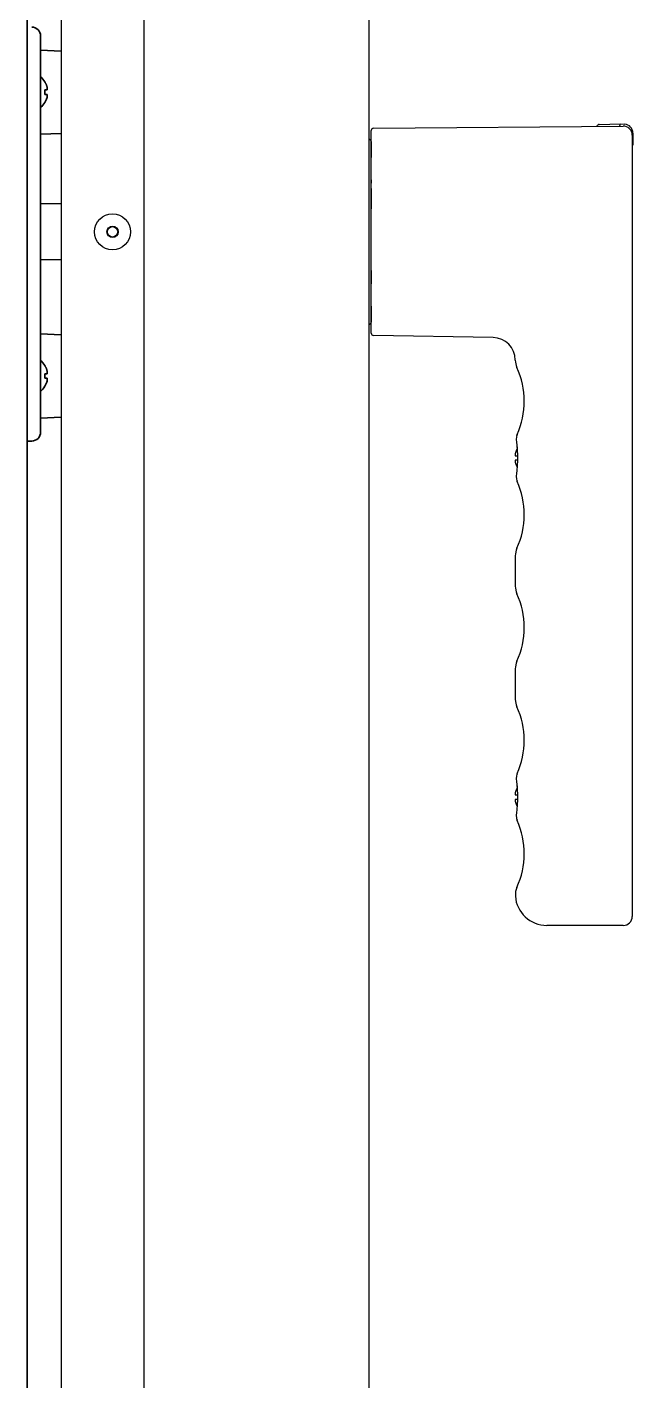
# Model space of a CAD drawing. Extents: x 6336 to 10269, y -393 to 3371.
# Drawn here: x 10134.1 to 10268.7, y 1571.4 to 1872 of the extents above; entities that cross this region are included whole.
import ezdxf

# ---------------------------------------------------------------- set-up
doc = ezdxf.new("R2010")
doc.units = 0
doc.header["$LTSCALE"] = 5
doc.layers.add('1', color=7, linetype='CONTINUOUS', true_color=0xffffff)
doc.layers.add('GEOM', color=7, linetype='CONTINUOUS')

msp = doc.modelspace()

# ---------------------------------------------------------------- linework, layer by layer
at = {"layer": '1', "color": 7, "linetype": 'Continuous', "lineweight": 35}
for p, q in [((10134.07, 2198.19), (10134.07, 1374.13)), ((10137.07, 1869.99), (10137.07, 1864.99)), ((10141.67, 1866.66), (10137.07, 1866.86)), ((10137.07, 1864.99), (10137.07, 1787.06)), ((10138.02, 1859.83), (10138.05, 1859.83)), ((10138.05, 1855.23), (10138.02, 1855.23)), ((10137.07, 1848.19), (10141.67, 1848.39)), ((10141.67, 1803.66), (10137.07, 1803.86)), ((10138.02, 1796.83), (10138.05, 1796.83)), ((10138.05, 1792.23), (10138.02, 1792.23)), ((10137.07, 1787.06), (10137.07, 1782.06)), ((10137.07, 1785.19), (10141.67, 1785.39)), ((10135.14, 1780.06), (10134.07, 1780.03))]:
    msp.add_line(p, q, dxfattribs=at)
for centre, radius, start, end in [((10135.07, 1869.99), 2, 0, 88), ((10133.95, 1857.33), 4.8, 31.3459, 49.4581), ((10134.27, 1857.53), 3.78, 0.0035, 7.6041), ((10133.95, 1857.73), 4.8, 310.5418, 328.6074), ((10134.27, 1857.53), 3.78, 352.3959, 359.9965), ((10133.95, 1794.33), 4.8, 31.3459, 49.4581), ((10134.27, 1794.53), 3.78, 0.0035, 7.6041), ((10134.27, 1794.53), 3.78, 352.3959, 359.9965), ((10133.95, 1794.73), 4.8, 310.5418, 328.6074), ((10135.07, 1782.06), 2, 272, 0)]:
    msp.add_arc(centre, radius, start, end, dxfattribs=at)
for points in [[(10138.57, 1858.53), (10138.55, 1858.58), (10138.53, 1858.69), (10138.47, 1858.85), (10138.42, 1859.01), (10138.36, 1859.16), (10138.29, 1859.32), (10138.22, 1859.47), (10138.13, 1859.64), (10138.06, 1859.76), (10138.02, 1859.83)], [(10138.57, 1858.03), (10138.57, 1858.05), (10138.58, 1858.1), (10138.58, 1858.17), (10138.58, 1858.24), (10138.58, 1858.31), (10138.58, 1858.38), (10138.58, 1858.45), (10138.57, 1858.5), (10138.57, 1858.53)], [(10138.57, 1857.03), (10138.55, 1857.03), (10138.53, 1857.03), (10138.47, 1857.03), (10138.42, 1857.03), (10138.36, 1857.03), (10138.29, 1857.03), (10138.22, 1857.03), (10138.13, 1857.03), (10138.06, 1857.03), (10138.02, 1857.03)], [(10138.57, 1856.53), (10138.57, 1856.55), (10138.58, 1856.6), (10138.58, 1856.68), (10138.58, 1856.75), (10138.58, 1856.82), (10138.58, 1856.89), (10138.58, 1856.96), (10138.57, 1857), (10138.57, 1857.03)], [(10138.57, 1795.53), (10138.55, 1795.58), (10138.53, 1795.69), (10138.47, 1795.85), (10138.42, 1796.01), (10138.36, 1796.16), (10138.29, 1796.32), (10138.22, 1796.47), (10138.13, 1796.64), (10138.06, 1796.76), (10138.02, 1796.83)], [(10138.57, 1795.03), (10138.57, 1795.05), (10138.58, 1795.1), (10138.58, 1795.17), (10138.58, 1795.24), (10138.58, 1795.31), (10138.58, 1795.38), (10138.58, 1795.45), (10138.57, 1795.5), (10138.57, 1795.53)], [(10138.57, 1794.03), (10138.55, 1794.03), (10138.53, 1794.03), (10138.47, 1794.03), (10138.42, 1794.03), (10138.36, 1794.03), (10138.29, 1794.03), (10138.22, 1794.03), (10138.13, 1794.03), (10138.06, 1794.03), (10138.02, 1794.03)], [(10138.57, 1793.53), (10138.57, 1793.55), (10138.58, 1793.6), (10138.58, 1793.68), (10138.58, 1793.75), (10138.58, 1793.82), (10138.58, 1793.89), (10138.58, 1793.96), (10138.57, 1794), (10138.57, 1794.03)]]:
    msp.add_open_spline(points, degree=3, dxfattribs=at)
for points in [[(10138.02, 1858.03), (10138.14, 1858.03), (10138.25, 1858.03), (10138.39, 1858.03), (10138.43, 1858.03), (10138.51, 1858.03), (10138.54, 1858.03), (10138.57, 1858.03)], [(10138.02, 1855.23), (10138.14, 1855.43), (10138.25, 1855.64), (10138.39, 1855.96), (10138.43, 1856.07), (10138.51, 1856.3), (10138.54, 1856.41), (10138.57, 1856.53)], [(10138.02, 1795.03), (10138.14, 1795.03), (10138.25, 1795.03), (10138.39, 1795.03), (10138.43, 1795.03), (10138.51, 1795.03), (10138.54, 1795.03), (10138.57, 1795.03)], [(10138.02, 1792.23), (10138.14, 1792.43), (10138.25, 1792.64), (10138.39, 1792.96), (10138.43, 1793.07), (10138.51, 1793.3), (10138.54, 1793.41), (10138.57, 1793.53)]]:
    msp.add_open_spline(points, degree=3, knots=[0, 0, 0, 0, 0.5, 0.5, 0.75, 0.75, 1, 1, 1, 1], dxfattribs=at)
at = {"layer": 'GEOM', "color": 7, "linetype": 'Continuous'}
for p, q in [((10160.07, 1400.78), (10160.07, 2252.28)), ((10210.07, 1400.78), (10210.07, 2252.28)), ((10141.67, 2220.28), (10141.67, 1447.26)), ((10210.57, 1804.02), (10210.57, 1849.03)), ((10211.07, 1849.53), (10266.56, 1850.01)), ((10261.21, 1850.36), (10265.97, 1850.53)), ((10265.97, 1850.53), (10266.9, 1850.45)), ((10210.57, 1846.55), (10210.57, 1843.06)), ((10268.57, 1848.01), (10268.57, 1674.53)), ((10268.72, 1848.45), (10268.72, 1845.82)), ((10210.57, 1838.09), (10210.57, 1837.31)), ((10210.57, 1836.14), (10210.57, 1831.64)), ((10141.67, 1832.73), (10137.07, 1832.73)), ((10141.67, 1820.33), (10137.07, 1820.33)), ((10210.57, 1817.98), (10210.57, 1814.96)), ((10210.57, 1810.02), (10210.57, 1806.5)), ((10237.66, 1803.05), (10211.06, 1803.52)), ((10242.83, 1779.8), (10242.83, 1779.8)), ((10242.95, 1781.38), (10242.94, 1781.34)), ((10242.94, 1781.34), (10242.94, 1781.33)), ((10242.98, 1781.44), (10242.95, 1781.38)), ((10242.98, 1781.45), (10242.97, 1781.44)), ((10243.01, 1781.53), (10242.98, 1781.47)), ((10242.98, 1781.47), (10242.98, 1781.44)), ((10242.58, 1776.83), (10243.07, 1776.83)), ((10242.99, 1778.38), (10242.98, 1778.37)), ((10242.99, 1778.38), (10242.98, 1778.37)), ((10243.07, 1776.83), (10243.07, 1776.33)), ((10243.07, 1775.83), (10242.58, 1775.83)), ((10242.98, 1774.28), (10242.99, 1774.27)), ((10242.98, 1774.28), (10242.99, 1774.27)), ((10242.83, 1772.85), (10242.83, 1772.85)), ((10242.94, 1771.32), (10242.98, 1771.18)), ((10242.98, 1771.2), (10242.98, 1771.18)), ((10243.01, 1771.12), (10242.98, 1771.18)), ((10242.57, 1754.61), (10242.57, 1747.84)), ((10242.57, 1729.51), (10242.57, 1722.74)), ((10242.83, 1704.5), (10242.83, 1704.5)), ((10242.95, 1706.08), (10242.94, 1706.03)), ((10242.98, 1706.15), (10242.95, 1706.08)), ((10243.01, 1706.23), (10242.98, 1706.17)), ((10242.98, 1706.17), (10242.98, 1706.14)), ((10242.58, 1701.53), (10243.07, 1701.53)), ((10242.99, 1703.08), (10242.98, 1703.07)), ((10242.99, 1703.08), (10242.98, 1703.07)), ((10243.07, 1701.53), (10243.07, 1701.03)), ((10243.07, 1700.53), (10242.58, 1700.53)), ((10242.98, 1698.98), (10242.99, 1698.97)), ((10242.98, 1698.98), (10242.99, 1698.97)), ((10242.83, 1697.55), (10242.83, 1697.55)), ((10242.94, 1696.02), (10242.98, 1695.88)), ((10242.98, 1695.9), (10242.98, 1695.88)), ((10243.01, 1695.82), (10242.98, 1695.88)), ((10266.57, 1672.53), (10249.57, 1672.53))]:
    msp.add_line(p, q, dxfattribs=at)
for points in [[(10242.57, 1798.04), (10242.6, 1797.59), (10242.76, 1796.83), (10242.94, 1796.37)], [(10242.94, 1781.33), (10242.86, 1781.04), (10242.79, 1780.4), (10242.83, 1779.8)], [(10242.83, 1779.8), (10242.92, 1779.14), (10243.02, 1778.09), (10243.07, 1776.94), (10243.07, 1775.75), (10243.02, 1774.59), (10242.92, 1773.54), (10242.83, 1772.85)], [(10242.92, 1779.13), (10242.92, 1779.11), (10242.96, 1778.64)], [(10242.83, 1772.85), (10242.79, 1772.28), (10242.86, 1771.63), (10242.94, 1771.32)], [(10242.86, 1771.62), (10242.86, 1771.61), (10242.94, 1771.32)], [(10242.94, 1756.28), (10242.76, 1755.83), (10242.6, 1755.07), (10242.57, 1754.61)], [(10242.57, 1747.84), (10242.6, 1747.39), (10242.76, 1746.63), (10242.94, 1746.17)], [(10242.94, 1731.18), (10242.76, 1730.73), (10242.6, 1729.97), (10242.57, 1729.51)], [(10242.57, 1722.74), (10242.6, 1722.29), (10242.76, 1721.53), (10242.94, 1721.07)], [(10242.94, 1706.03), (10242.86, 1705.74), (10242.79, 1705.1), (10242.83, 1704.5)], [(10242.83, 1704.5), (10242.92, 1703.84), (10243.02, 1702.79), (10243.07, 1701.64), (10243.07, 1700.45), (10243.02, 1699.29), (10242.92, 1698.24), (10242.83, 1697.55)], [(10242.92, 1703.83), (10242.92, 1703.81), (10242.96, 1703.34)], [(10242.83, 1697.55), (10242.79, 1696.98), (10242.86, 1696.33), (10242.94, 1696.02)], [(10242.86, 1696.32), (10242.86, 1696.31), (10242.94, 1696.02)]]:
    msp.add_lwpolyline(points, dxfattribs=at)
for radius in [4, 1.25, 1.15]:
    msp.add_circle((10153.07, 1826.53), radius, dxfattribs=at)
for centre, radius, start, end in [((10211.07, 1849.03), 0.5, 90.5, 180), ((10261.22, 1849.86), 0.5, 92, 167.7836), ((10266.57, 1848.01), 2, 0, 90.5), ((10266.72, 1848.45), 2, 0, 85), ((10210.07, 1846.55), 0.5, 0, 90.5), ((10268.47, 1845.82), 0.25, 294.0393, 0), ((10210.07, 1806.5), 0.5, 269.5, 0), ((10211.07, 1804.02), 0.5, 180, 269), ((10237.57, 1798.05), 5, 0, 89), ((10226.57, 1788.88), 18, 335.914, 24.6201), ((10232.56, 1784.65), 10.9, 342.3009, 342.491), ((10244.53, 1777.08), 1.97, 175.714, 176.9766), ((10244.52, 1777.08), 1.96, 176.9771, 178.0037), ((10244.51, 1777.08), 1.95, 178.0037, 179.0738), ((10244.51, 1777.08), 1.95, 179.0741, 180.1995), ((10244.51, 1777.08), 1.95, 180.1995, 181.1541), ((10244.52, 1777.08), 1.95, 181.1545, 182.3767), ((10244.52, 1777.08), 1.96, 182.3765, 183.2159), ((10244.53, 1777.08), 1.97, 183.2167, 184.6016), ((10244.57, 1777.07), 2.01, 172.7256, 174.8598), ((10244.54, 1777.07), 1.98, 174.8627, 175.7144), ((10244.55, 1777.08), 1.98, 184.6009, 185.2558), ((10244.57, 1777.08), 2.01, 185.2585, 187.2741), ((10247.07, 1776.18), 4.64, 163.6036, 165.6824), ((10247.1, 1776.17), 4.67, 162.6228, 163.6051), ((10247.12, 1776.17), 4.68, 161.535, 162.6227), ((10247.13, 1776.16), 4.7, 159.4813, 161.5344), ((10247.14, 1776.16), 4.72, 158.9977, 159.4819), ((10247.15, 1776.15), 4.72, 157.4524, 158.9975), ((10247.16, 1776.15), 4.73, 156.6826, 157.4526), ((10247.16, 1776.15), 4.73, 155.4278, 156.6825), ((10247.17, 1776.15), 4.74, 154.4598, 155.4278), ((10247.17, 1776.14), 4.74, 153.3188, 154.4598), ((10247.17, 1776.14), 4.75, 151.9926, 153.3187), ((10244.53, 1775.58), 1.97, 175.3984, 176.7833), ((10244.52, 1775.58), 1.96, 176.7841, 177.6235), ((10244.52, 1775.58), 1.96, 177.6234, 178.8455), ((10244.51, 1775.58), 1.95, 178.8459, 180.9258), ((10244.51, 1775.58), 1.95, 180.9261, 181.9964), ((10244.52, 1775.58), 1.96, 181.9964, 183.0228), ((10244.53, 1775.58), 1.97, 183.0233, 184.286), ((10244.57, 1775.57), 2.01, 172.7259, 174.7415), ((10244.55, 1775.57), 1.98, 174.7442, 175.3991), ((10244.54, 1775.58), 1.98, 184.2856, 185.1372), ((10244.57, 1775.58), 2.01, 185.1401, 187.2744), ((10247.07, 1776.47), 4.64, 194.3176, 196.3964), ((10247.1, 1776.48), 4.67, 196.3949, 197.3772), ((10247.12, 1776.49), 4.68, 197.3773, 198.465), ((10247.13, 1776.49), 4.7, 198.4656, 200.5187), ((10247.14, 1776.5), 4.72, 200.5181, 201.0023), ((10247.15, 1776.5), 4.72, 201.0025, 202.5476), ((10247.16, 1776.5), 4.73, 202.5474, 203.3174), ((10247.16, 1776.5), 4.73, 203.3175, 204.5722), ((10247.17, 1776.51), 4.74, 204.5722, 205.5402), ((10247.17, 1776.51), 4.74, 205.5402, 206.6812), ((10247.17, 1776.51), 4.75, 206.6813, 208.0074), ((10226.57, 1763.78), 18, 335.3799, 24.086), ((10226.57, 1738.68), 18, 335.3799, 24.6201), ((10226.57, 1713.58), 18, 335.914, 24.6201), ((10232.56, 1709.35), 10.9, 342.3009, 342.491), ((10244.53, 1701.78), 1.97, 175.714, 176.9766), ((10244.52, 1701.78), 1.96, 176.9771, 178.0037), ((10244.51, 1701.78), 1.95, 178.0037, 179.0738), ((10244.51, 1701.78), 1.95, 179.0741, 180.1995), ((10244.51, 1701.78), 1.95, 180.1995, 181.1541), ((10244.52, 1701.78), 1.95, 181.1545, 182.3767), ((10244.52, 1701.78), 1.96, 182.3765, 183.2159), ((10244.53, 1701.78), 1.97, 183.2167, 184.6016), ((10244.57, 1701.77), 2.01, 172.7256, 174.8598), ((10244.54, 1701.77), 1.98, 174.8627, 175.7144), ((10244.55, 1701.78), 1.98, 184.6009, 185.2558), ((10244.57, 1701.78), 2.01, 185.2585, 187.2741), ((10247.07, 1700.88), 4.64, 163.6036, 165.6824), ((10247.1, 1700.87), 4.67, 162.6228, 163.6051), ((10247.12, 1700.87), 4.68, 161.535, 162.6227), ((10247.13, 1700.86), 4.7, 159.4813, 161.5344), ((10247.14, 1700.86), 4.72, 158.9977, 159.4819), ((10247.15, 1700.85), 4.72, 157.4524, 158.9975), ((10247.16, 1700.85), 4.73, 156.6826, 157.4526), ((10247.16, 1700.85), 4.73, 155.4278, 156.6825), ((10247.17, 1700.85), 4.74, 154.4598, 155.4278), ((10247.17, 1700.84), 4.74, 153.3188, 154.4598), ((10247.17, 1700.84), 4.75, 151.9926, 153.3187), ((10244.53, 1700.28), 1.97, 175.3984, 176.7833), ((10244.52, 1700.28), 1.96, 176.7841, 177.6235), ((10244.52, 1700.28), 1.96, 177.6234, 178.8455), ((10244.51, 1700.28), 1.95, 178.8459, 180.9258), ((10244.51, 1700.28), 1.95, 180.9261, 181.9964), ((10244.52, 1700.28), 1.96, 181.9964, 183.0228), ((10244.53, 1700.28), 1.97, 183.0233, 184.286), ((10244.57, 1700.27), 2.01, 172.7259, 174.7415), ((10244.55, 1700.27), 1.98, 174.7442, 175.3991), ((10244.54, 1700.28), 1.98, 184.2856, 185.1372), ((10244.57, 1700.28), 2.01, 185.1401, 187.2744), ((10247.07, 1701.17), 4.64, 194.3176, 196.3964), ((10247.1, 1701.18), 4.67, 196.3949, 197.3772), ((10247.12, 1701.19), 4.68, 197.3773, 198.465), ((10247.13, 1701.19), 4.7, 198.4656, 200.5187), ((10247.14, 1701.2), 4.72, 200.5181, 201.0023), ((10247.15, 1701.2), 4.72, 201.0025, 202.5476), ((10247.16, 1701.2), 4.73, 202.5474, 203.3174), ((10247.16, 1701.2), 4.73, 203.3175, 204.5722), ((10247.17, 1701.21), 4.74, 204.5722, 205.5402), ((10247.17, 1701.21), 4.74, 205.5402, 206.6812), ((10247.17, 1701.21), 4.75, 206.6813, 208.0074), ((10226.57, 1688.48), 18, 335.4219, 24.086), ((10246.58, 1679.33), 4, 155.4219, 183.827), ((10249.57, 1679.53), 7, 183.8292, 270), ((10266.57, 1674.53), 2, 270, 360)]:
    msp.add_arc(centre, radius, start, end, dxfattribs=at)
msp.add_ellipse((10280.05, 1850.52), major_axis=(14.32, 0.5), ratio=0.034884, start_param=3.086547, end_param=3.140374, dxfattribs=at)
for points, knots in [([(10265.74, 1850.05), (10265.8, 1850.08), (10265.87, 1850.19), (10265.91, 1850.36), (10265.94, 1850.45), (10265.96, 1850.53), (10265.97, 1850.53)], [0, 0, 0, 0, 0.369599, 0.693162, 0.912705, 1, 1, 1, 1]), ([(10242.94, 1771.31), (10242.95, 1771.3), (10242.96, 1771.27), (10242.97, 1771.23), (10242.98, 1771.2)], [0, 0, 0, 0, 0.323523, 1, 1, 1, 1]), ([(10242.94, 1696.01), (10242.95, 1696), (10242.96, 1695.97), (10242.97, 1695.93), (10242.98, 1695.9)], [0, 0, 0, 0, 0.324057, 1, 1, 1, 1])]:
    msp.add_open_spline(points, degree=3, knots=knots, dxfattribs=at)

doc.saveas('drawing.dxf')
